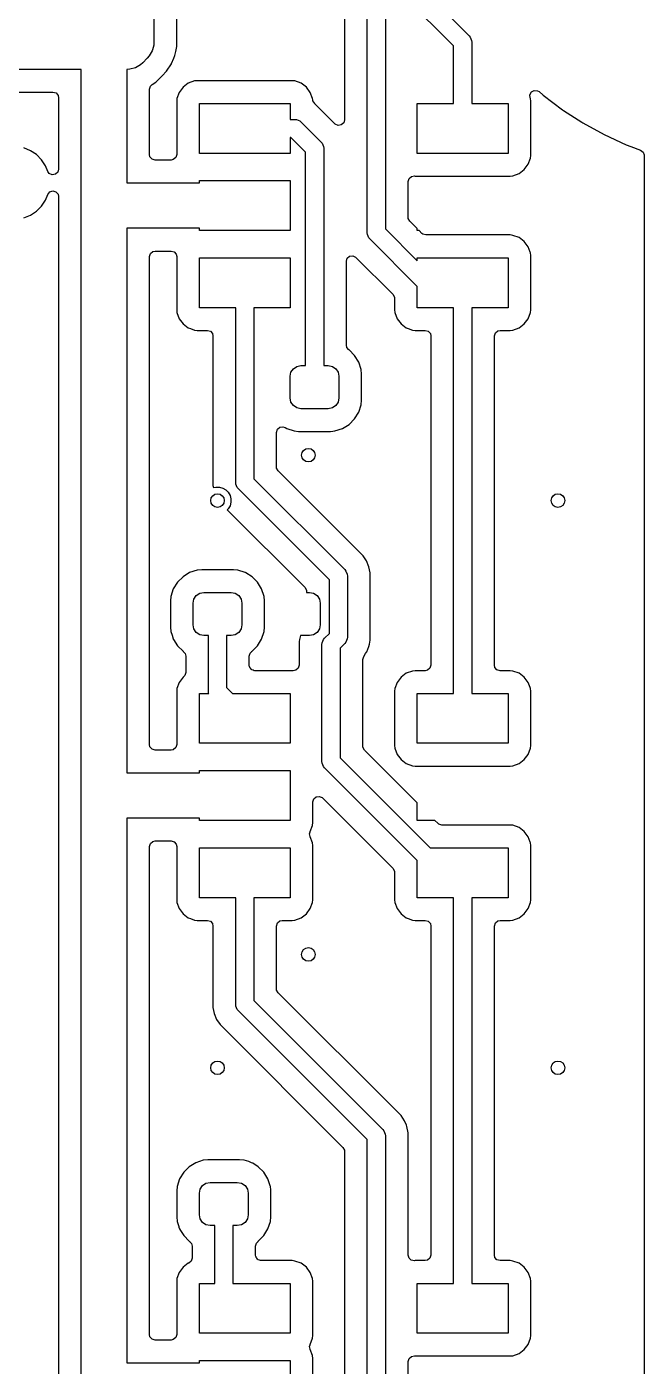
# Model space of a CAD drawing. Extents: x 4.07 to 6.96, y -6.23 to -1.21.
# Drawn here: x 6.252 to 6.787, y -4.983 to -3.821 of the extents above; entities that cross this region are included whole.
import ezdxf

# ---------------------------------------------------------------- set-up
doc = ezdxf.new("R2010")
doc.units = 0
doc.header["$MEASUREMENT"] = 0
doc.layers.add('BLACK', color=7, linetype='CONTINUOUS')

msp = doc.modelspace()

# ---------------------------------------------------------------- linework, layer by layer
at = {"layer": 'BLACK', "linetype": 'CONTINUOUS'}
for p, q in [((6.3622, -3.3465), (6.3622, -3.8346)), ((6.3819, -3.8308), (6.3819, -3.435)), ((6.5827, -3.7763), (6.6355, -3.8291)), ((6.622, -3.8379), (6.5692, -3.7851)), ((6.5472, -4), (6.5472, -3.7966)), ((6.563, -3.7933), (6.563, -3.9967)), ((6.5275, -3.8051), (6.5275, -3.902)), ((6.3819, -3.8385), (6.3819, -3.8308)), ((6.6355, -3.8291), (6.6365, -3.8303)), ((6.6365, -3.8303), (6.6376, -3.8331)), ((6.6376, -3.8331), (6.6378, -3.8346)), ((6.3607, -3.8422), (6.3581, -3.8466)), ((6.361, -3.8413), (6.3607, -3.8422)), ((6.362, -3.8372), (6.361, -3.8413)), ((6.3622, -3.8346), (6.362, -3.8372)), ((6.362, -3.8372), (6.362, -3.8372)), ((6.3795, -3.8484), (6.3804, -3.8461)), ((6.3804, -3.8461), (6.3811, -3.8427)), ((6.3811, -3.8427), (6.3819, -3.8385)), ((6.622, -3.8878), (6.622, -3.8379)), ((6.6378, -3.8346), (6.6378, -3.8878)), ((6.3461, -3.8568), (6.3412, -3.8581)), ((6.3506, -3.8542), (6.3461, -3.8568)), ((6.3525, -3.8525), (6.3506, -3.8542)), ((6.3506, -3.8542), (6.3506, -3.8542)), ((6.3564, -3.8486), (6.3525, -3.8525)), ((6.3581, -3.8466), (6.3564, -3.8486)), ((6.3581, -3.8466), (6.3581, -3.8466)), ((6.3731, -3.8598), (6.3774, -3.8533)), ((6.3774, -3.8533), (6.3775, -3.853)), ((6.3775, -3.853), (6.3795, -3.8484)), ((6.2992, -3.8583), (6.2402, -3.8583)), ((6.2992, -3.9764), (6.2992, -3.8583)), ((6.3412, -3.8581), (6.3386, -3.8583)), ((6.3386, -3.8583), (6.3386, -3.9567)), ((6.3412, -3.8581), (6.3412, -3.8581)), ((6.3605, -3.8713), (6.3637, -3.8692)), ((6.3637, -3.8692), (6.3692, -3.8637)), ((6.3692, -3.8637), (6.3731, -3.8598)), ((6.3692, -3.8637), (6.3692, -3.8637)), ((6.3973, -3.8683), (6.392, -3.8703)), ((6.3997, -3.8681), (6.3973, -3.8683)), ((6.4822, -3.8681), (6.3997, -3.8681)), ((6.3997, -3.8681), (6.3997, -3.8681)), ((6.4845, -3.8683), (6.4822, -3.8681)), ((6.4822, -3.8681), (6.4822, -3.8681)), ((6.4822, -3.8681), (6.4822, -3.8681)), ((6.4822, -3.8681), (6.4822, -3.8681)), ((6.4899, -3.8703), (6.4845, -3.8683)), ((6.4845, -3.8683), (6.4845, -3.8683)), ((6.2363, -3.878), (6.2746, -3.878)), ((6.2746, -3.878), (6.2773, -3.8787)), ((6.2773, -3.8787), (6.2791, -3.8808)), ((6.2791, -3.8808), (6.2795, -3.8829)), ((6.3583, -3.8754), (6.3591, -3.8728)), ((6.3583, -3.9321), (6.3583, -3.8754)), ((6.3591, -3.8728), (6.3605, -3.8713)), ((6.3841, -3.8783), (6.3821, -3.8836)), ((6.3875, -3.8737), (6.3841, -3.8783)), ((6.3841, -3.8783), (6.3841, -3.8783)), ((6.392, -3.8703), (6.3875, -3.8737)), ((6.3875, -3.8737), (6.3875, -3.8737)), ((6.392, -3.8703), (6.392, -3.8703)), ((6.4944, -3.8737), (6.4899, -3.8703)), ((6.4899, -3.8703), (6.4899, -3.8703)), ((6.4978, -3.8783), (6.4944, -3.8737)), ((6.4944, -3.8737), (6.4944, -3.8737)), ((6.4998, -3.8836), (6.4978, -3.8783)), ((6.4978, -3.8783), (6.4978, -3.8783)), ((6.6883, -3.8802), (6.6896, -3.8778)), ((6.6885, -3.8829), (6.6883, -3.8802)), ((6.6896, -3.8778), (6.692, -3.8765)), ((6.692, -3.8765), (6.6948, -3.8767)), ((6.6948, -3.8767), (6.6963, -3.8775)), ((6.6963, -3.8775), (6.6998, -3.8806)), ((6.6998, -3.8806), (6.7166, -3.8932)), ((6.2795, -3.8829), (6.2795, -3.9448)), ((6.382, -3.8847), (6.3819, -3.8859)), ((6.3819, -3.8859), (6.3819, -3.9091)), ((6.3821, -3.8836), (6.382, -3.8847)), ((6.4016, -3.9311), (6.4016, -3.8878)), ((6.4016, -3.8878), (6.4803, -3.8878)), ((6.4803, -3.8878), (6.4803, -3.9016)), ((6.4999, -3.8847), (6.4998, -3.8836)), ((6.5001, -3.8856), (6.4999, -3.8847)), ((6.5016, -3.8879), (6.5001, -3.8856)), ((6.5018, -3.888), (6.5016, -3.8879)), ((6.5192, -3.9054), (6.5018, -3.888)), ((6.5906, -3.9311), (6.5906, -3.8878)), ((6.5906, -3.8878), (6.622, -3.8878)), ((6.6378, -3.8878), (6.6693, -3.8878)), ((6.6693, -3.8878), (6.6693, -3.9311)), ((6.6887, -3.8836), (6.6885, -3.8829)), ((6.689, -3.8859), (6.6887, -3.8836)), ((6.689, -3.933), (6.689, -3.8859)), ((6.4803, -3.9016), (6.4842, -3.9016)), ((6.4842, -3.9016), (6.4857, -3.9017)), ((6.4857, -3.9017), (6.4886, -3.9029)), ((6.4886, -3.9029), (6.4898, -3.9039)), ((6.4898, -3.9039), (6.507, -3.9211)), ((6.5275, -3.902), (6.5268, -3.9046)), ((6.7166, -3.8932), (6.7166, -3.8932)), ((6.7166, -3.8932), (6.7166, -3.8932)), ((6.7166, -3.8932), (6.7174, -3.8938)), ((6.7174, -3.8938), (6.7334, -3.9041)), ((6.7334, -3.9041), (6.7342, -3.9046)), ((6.3819, -3.9091), (6.3819, -3.9321)), ((6.5195, -3.9057), (6.5192, -3.9054)), ((6.522, -3.9068), (6.5195, -3.9057)), ((6.5247, -3.9064), (6.522, -3.9068)), ((6.5268, -3.9046), (6.5247, -3.9064)), ((6.7342, -3.9046), (6.7342, -3.9046)), ((6.7342, -3.9046), (6.7526, -3.9148)), ((6.7526, -3.9148), (6.7526, -3.9148)), ((6.7526, -3.9148), (6.7717, -3.9236)), ((6.2551, -3.9288), (6.2494, -3.9264)), ((6.481, -3.9173), (6.4803, -3.9173)), ((6.4803, -3.9173), (6.4803, -3.9311)), ((6.4936, -3.93), (6.481, -3.9173)), ((6.507, -3.9211), (6.508, -3.9223)), ((6.508, -3.9223), (6.5092, -3.9252)), ((6.5092, -3.9252), (6.5094, -3.9267)), ((6.5094, -3.9267), (6.5094, -4.1152)), ((6.7717, -3.9236), (6.7759, -3.9252)), ((6.7759, -3.9252), (6.7842, -3.9283)), ((6.2602, -3.9322), (6.2551, -3.9288)), ((6.2551, -3.9288), (6.2551, -3.9288)), ((6.2646, -3.9366), (6.2602, -3.9322)), ((6.2602, -3.9322), (6.2602, -3.9322)), ((6.2681, -3.9418), (6.2646, -3.9366)), ((6.2646, -3.9366), (6.2646, -3.9366)), ((6.3587, -3.9341), (6.3583, -3.9321)), ((6.3605, -3.9362), (6.3587, -3.9341)), ((6.3632, -3.937), (6.3605, -3.9362)), ((6.377, -3.937), (6.3632, -3.937)), ((6.379, -3.9365), (6.377, -3.937)), ((6.3811, -3.9347), (6.379, -3.9365)), ((6.3819, -3.9321), (6.3811, -3.9347)), ((6.4803, -3.9311), (6.4016, -3.9311)), ((6.4936, -4.1152), (6.4936, -3.93)), ((6.6693, -3.9311), (6.5906, -3.9311)), ((6.6868, -3.9406), (6.6887, -3.9353)), ((6.6887, -3.9353), (6.689, -3.933)), ((6.7842, -3.9283), (6.7864, -3.93)), ((6.7864, -3.93), (6.7874, -3.9325)), ((6.7874, -3.9325), (6.7874, -3.9329)), ((6.7874, -3.9329), (6.7874, -5.6194)), ((6.2701, -3.9467), (6.2681, -3.9418)), ((6.2681, -3.9418), (6.2681, -3.9418)), ((6.2714, -3.9485), (6.2701, -3.9467)), ((6.2739, -3.9496), (6.2714, -3.9485)), ((6.2767, -3.9492), (6.2739, -3.9496)), ((6.2787, -3.9474), (6.2767, -3.9492)), ((6.2795, -3.9448), (6.2787, -3.9474)), ((6.5856, -3.9512), (6.5881, -3.9507)), ((6.5881, -3.9507), (6.5887, -3.9508)), ((6.6712, -3.9508), (6.6735, -3.9506)), ((6.6735, -3.9506), (6.6788, -3.9486)), ((6.6788, -3.9486), (6.6834, -3.9452)), ((6.6834, -3.9452), (6.6868, -3.9406)), ((6.3386, -3.9567), (6.4016, -3.9567)), ((6.4016, -3.9567), (6.4016, -3.9547)), ((6.4016, -3.9547), (6.4803, -3.9547)), ((6.4803, -3.9547), (6.4803, -3.998)), ((6.5827, -3.9556), (6.5835, -3.953)), ((6.5827, -3.9866), (6.5827, -3.9556)), ((6.5835, -3.953), (6.5856, -3.9512)), ((6.5887, -3.9508), (6.6712, -3.9508)), ((6.2646, -3.9768), (6.2681, -3.9716)), ((6.2681, -3.9716), (6.2701, -3.9667)), ((6.2701, -3.9667), (6.2718, -3.9646)), ((6.2718, -3.9646), (6.2745, -3.9637)), ((6.2745, -3.9637), (6.2771, -3.9644)), ((6.2771, -3.9644), (6.279, -3.9664)), ((6.279, -3.9664), (6.2795, -3.9686)), ((6.2795, -3.9686), (6.2795, -5.4935)), ((6.2494, -3.987), (6.2551, -3.9846)), ((6.2551, -3.9846), (6.2602, -3.9812)), ((6.2602, -3.9812), (6.2646, -3.9768)), ((6.2992, -4.4094), (6.2992, -3.9764)), ((6.4016, -3.9961), (6.3386, -3.9961)), ((6.3386, -3.9961), (6.3386, -4.4094)), ((6.4016, -3.998), (6.4016, -3.9961)), ((6.563, -3.9967), (6.5906, -4.0243)), ((6.5828, -3.9876), (6.5827, -3.9866)), ((6.5841, -3.99), (6.5828, -3.9876)), ((6.5906, -3.9964), (6.5841, -3.99)), ((6.5906, -3.998), (6.5906, -3.9964)), ((6.4803, -3.998), (6.4016, -3.998)), ((6.5474, -4.0015), (6.5472, -4)), ((6.5486, -4.0044), (6.5474, -4.0015)), ((6.5496, -4.0056), (6.5486, -4.0044)), ((6.5906, -4.0466), (6.5496, -4.0056)), ((6.5922, -3.998), (6.5906, -3.998)), ((6.5946, -4.0005), (6.5922, -3.998)), ((6.5955, -4.0012), (6.5946, -4.0005)), ((6.5981, -4.0019), (6.5955, -4.0012)), ((6.6712, -4.0019), (6.5981, -4.0019)), ((6.6735, -4.0022), (6.6712, -4.0019)), ((6.6712, -4.0019), (6.6712, -4.0019)), ((6.6712, -4.0019), (6.6712, -4.0019)), ((6.6712, -4.0019), (6.6712, -4.0019)), ((6.6788, -4.0042), (6.6735, -4.0022)), ((6.6735, -4.0022), (6.6735, -4.0022)), ((6.6834, -4.0076), (6.6788, -4.0042)), ((6.6788, -4.0042), (6.6788, -4.0042)), ((6.6868, -4.0121), (6.6834, -4.0076)), ((6.6834, -4.0076), (6.6834, -4.0076)), ((6.3583, -4.0206), (6.3591, -4.018)), ((6.3591, -4.018), (6.3611, -4.0162)), ((6.3611, -4.0162), (6.3632, -4.0158)), ((6.3632, -4.0158), (6.377, -4.0158)), ((6.377, -4.0158), (6.3796, -4.0165)), ((6.3796, -4.0165), (6.3814, -4.0186)), ((6.3814, -4.0186), (6.3819, -4.0206)), ((6.5298, -4.0221), (6.5319, -4.0203)), ((6.5319, -4.0203), (6.5346, -4.0199)), ((6.5346, -4.0199), (6.5371, -4.021)), ((6.6885, -4.0169), (6.6868, -4.0121)), ((6.6868, -4.0121), (6.6868, -4.0121)), ((6.6887, -4.0174), (6.6885, -4.0169)), ((6.689, -4.0198), (6.6887, -4.0174)), ((6.689, -4.0668), (6.689, -4.0198)), ((6.3583, -4.4439), (6.3583, -4.0206)), ((6.3819, -4.0206), (6.3819, -4.0668)), ((6.4016, -4.065), (6.4016, -4.0217)), ((6.4016, -4.0217), (6.4803, -4.0217)), ((6.4803, -4.0217), (6.4803, -4.065)), ((6.5291, -4.0247), (6.5298, -4.0221)), ((6.5291, -4.0974), (6.5291, -4.0247)), ((6.5371, -4.021), (6.5374, -4.0213)), ((6.5374, -4.0213), (6.5694, -4.0533)), ((6.5906, -4.0243), (6.5906, -4.0217)), ((6.5906, -4.0217), (6.6693, -4.0217)), ((6.6693, -4.0217), (6.6693, -4.065)), ((6.5694, -4.0533), (6.5707, -4.0557)), ((6.5906, -4.065), (6.5906, -4.0466)), ((6.3819, -4.0668), (6.3819, -4.0668)), ((6.3819, -4.0668), (6.3821, -4.0692)), ((6.4331, -4.065), (6.4016, -4.065)), ((6.4331, -4.2165), (6.4331, -4.065)), ((6.4803, -4.065), (6.4488, -4.065)), ((6.4488, -4.065), (6.4488, -4.2133)), ((6.5707, -4.0557), (6.5708, -4.0568)), ((6.5708, -4.0568), (6.5708, -4.0668)), ((6.5708, -4.0668), (6.5708, -4.0668)), ((6.5708, -4.0668), (6.5711, -4.0692)), ((6.622, -4.065), (6.5906, -4.065)), ((6.622, -4.3996), (6.622, -4.065)), ((6.6693, -4.065), (6.6378, -4.065)), ((6.6378, -4.065), (6.6378, -4.3996)), ((6.6887, -4.0692), (6.689, -4.0668)), ((6.3821, -4.0692), (6.3841, -4.0745)), ((6.3841, -4.0745), (6.3841, -4.0745)), ((6.3841, -4.0745), (6.3875, -4.079)), ((6.5711, -4.0692), (6.5731, -4.0745)), ((6.5731, -4.0745), (6.5731, -4.0745)), ((6.5731, -4.0745), (6.5765, -4.079)), ((6.6834, -4.079), (6.6868, -4.0745)), ((6.6868, -4.0745), (6.6887, -4.0692)), ((6.3875, -4.079), (6.3875, -4.079)), ((6.3875, -4.079), (6.392, -4.0824)), ((6.392, -4.0824), (6.392, -4.0824)), ((6.392, -4.0824), (6.3938, -4.0831)), ((6.3938, -4.0831), (6.3973, -4.0844)), ((6.3973, -4.0844), (6.3997, -4.0847)), ((6.3997, -4.0847), (6.4085, -4.0847)), ((6.4085, -4.0847), (6.4111, -4.0854)), ((6.4111, -4.0854), (6.4129, -4.0875)), ((6.4129, -4.0875), (6.4134, -4.0895)), ((6.4134, -4.0895), (6.4134, -4.2138)), ((6.5765, -4.079), (6.5765, -4.079)), ((6.5765, -4.079), (6.581, -4.0824)), ((6.581, -4.0824), (6.581, -4.0824)), ((6.581, -4.0824), (6.5828, -4.0831)), ((6.5828, -4.0831), (6.5863, -4.0844)), ((6.5863, -4.0844), (6.5887, -4.0847)), ((6.5887, -4.0847), (6.5975, -4.0847)), ((6.5975, -4.0847), (6.6001, -4.0854)), ((6.6001, -4.0854), (6.6019, -4.0875)), ((6.6019, -4.0875), (6.6023, -4.0895)), ((6.6023, -4.0895), (6.6023, -4.375)), ((6.6575, -4.0895), (6.6583, -4.0869)), ((6.6575, -4.375), (6.6575, -4.0895)), ((6.6583, -4.0869), (6.6604, -4.0851)), ((6.6604, -4.0851), (6.6624, -4.0847)), ((6.6624, -4.0847), (6.6712, -4.0847)), ((6.6712, -4.0847), (6.6735, -4.0844)), ((6.6712, -4.0847), (6.6712, -4.0847)), ((6.6735, -4.0844), (6.6788, -4.0824)), ((6.6788, -4.0824), (6.6834, -4.079)), ((6.5295, -4.0995), (6.5291, -4.0974)), ((6.5312, -4.1014), (6.5295, -4.0995)), ((6.5313, -4.1015), (6.5312, -4.1014)), ((6.5312, -4.1014), (6.5312, -4.1014)), ((6.5314, -4.1015), (6.5313, -4.1015)), ((6.5314, -4.1016), (6.5314, -4.1015)), ((6.5362, -4.1064), (6.5314, -4.1016)), ((6.5314, -4.1016), (6.5314, -4.1016)), ((6.5314, -4.1016), (6.5314, -4.1016)), ((6.5314, -4.1016), (6.5314, -4.1016)), ((6.5398, -4.1121), (6.5362, -4.1064)), ((6.5419, -4.1186), (6.5398, -4.1121)), ((6.4803, -4.1245), (6.481, -4.1209)), ((6.4803, -4.1432), (6.4803, -4.1245)), ((6.481, -4.1209), (6.4831, -4.1179)), ((6.4831, -4.1179), (6.4861, -4.1159)), ((6.4861, -4.1159), (6.4897, -4.1152)), ((6.4897, -4.1152), (6.4936, -4.1152)), ((6.5094, -4.1152), (6.5133, -4.1152)), ((6.5133, -4.1152), (6.5169, -4.1159)), ((6.5169, -4.1159), (6.5199, -4.1179)), ((6.5199, -4.1179), (6.5219, -4.1209)), ((6.5219, -4.1209), (6.5226, -4.1245)), ((6.5226, -4.1245), (6.5226, -4.1432)), ((6.5423, -4.1226), (6.5419, -4.1186)), ((6.5423, -4.1451), (6.5423, -4.1226)), ((6.481, -4.1468), (6.4803, -4.1432)), ((6.4831, -4.1498), (6.481, -4.1468)), ((6.5219, -4.1468), (6.5199, -4.1498)), ((6.5226, -4.1432), (6.5219, -4.1468)), ((6.5419, -4.1491), (6.5423, -4.1451)), ((6.4861, -4.1518), (6.4831, -4.1498)), ((6.4897, -4.1526), (6.4861, -4.1518)), ((6.5133, -4.1526), (6.4897, -4.1526)), ((6.5169, -4.1518), (6.5133, -4.1526)), ((6.5199, -4.1498), (6.5169, -4.1518)), ((6.5362, -4.1614), (6.5398, -4.1556)), ((6.5398, -4.1556), (6.5419, -4.1491)), ((6.4685, -4.1731), (6.4693, -4.1704)), ((6.4693, -4.1704), (6.4714, -4.1686)), ((6.4714, -4.1686), (6.4741, -4.1682)), ((6.4741, -4.1682), (6.476, -4.1689)), ((6.476, -4.1689), (6.4773, -4.1697)), ((6.4773, -4.1697), (6.4837, -4.1719)), ((6.5192, -4.1719), (6.5257, -4.1697)), ((6.5257, -4.1697), (6.5314, -4.1662)), ((6.5314, -4.1662), (6.5362, -4.1614)), ((6.4685, -4.2031), (6.4685, -4.1731)), ((6.4837, -4.1719), (6.4877, -4.1723)), ((6.4877, -4.1723), (6.5152, -4.1723)), ((6.5152, -4.1723), (6.5174, -4.172)), ((6.5152, -4.1723), (6.5152, -4.1723)), ((6.5152, -4.1723), (6.5152, -4.1723)), ((6.5174, -4.172), (6.5192, -4.1719)), ((6.4686, -4.2041), (6.4685, -4.2031)), ((6.47, -4.2065), (6.4686, -4.2041)), ((6.4134, -4.2138), (6.4134, -4.2193)), ((6.4332, -4.2181), (6.4331, -4.2165)), ((6.4488, -4.2133), (6.5278, -4.2922)), ((6.5436, -4.2802), (6.47, -4.2065)), ((6.4134, -4.2193), (6.4134, -4.2193)), ((6.4134, -4.2193), (6.4134, -4.2193)), ((6.4134, -4.2193), (6.4137, -4.2211)), ((6.4137, -4.2211), (6.4158, -4.2206)), ((6.4158, -4.2206), (6.4189, -4.2206)), ((6.4189, -4.2206), (6.4218, -4.2214)), ((6.4218, -4.2214), (6.4245, -4.2229)), ((6.4245, -4.2229), (6.4267, -4.2251)), ((6.4267, -4.2251), (6.4282, -4.2278)), ((6.4282, -4.2278), (6.429, -4.2307)), ((6.4344, -4.2209), (6.4332, -4.2181)), ((6.4354, -4.2221), (6.4344, -4.2209)), ((6.5143, -4.301), (6.4354, -4.2221)), ((6.4267, -4.2395), (6.4258, -4.2404)), ((6.4258, -4.2404), (6.4932, -4.3078)), ((6.4282, -4.2368), (6.4267, -4.2395)), ((6.429, -4.2338), (6.4282, -4.2368)), ((6.429, -4.2307), (6.429, -4.2338)), ((6.5466, -4.2847), (6.5436, -4.2802)), ((6.5487, -4.2897), (6.5466, -4.2847)), ((6.5466, -4.2847), (6.5466, -4.2847)), ((6.5466, -4.2847), (6.5466, -4.2847)), ((6.3874, -4.2984), (6.3826, -4.3032)), ((6.3931, -4.2948), (6.3874, -4.2984)), ((6.3996, -4.2927), (6.3931, -4.2948)), ((6.3931, -4.2948), (6.3931, -4.2948)), ((6.4036, -4.2923), (6.3996, -4.2927)), ((6.4311, -4.2923), (6.4036, -4.2923)), ((6.4036, -4.2923), (6.4036, -4.2923)), ((6.435, -4.2927), (6.4311, -4.2923)), ((6.4414, -4.2948), (6.435, -4.2927)), ((6.435, -4.2927), (6.435, -4.2927)), ((6.4415, -4.2948), (6.4414, -4.2948)), ((6.4418, -4.2951), (6.4415, -4.2948)), ((6.4415, -4.2948), (6.4415, -4.2948)), ((6.4473, -4.2984), (6.4418, -4.2951)), ((6.4521, -4.3032), (6.4473, -4.2984)), ((6.5278, -4.2922), (6.5287, -4.2934)), ((6.5287, -4.2934), (6.5299, -4.2962)), ((6.5299, -4.2962), (6.5301, -4.2978)), ((6.5301, -4.2978), (6.5301, -4.3507)), ((6.5498, -4.2951), (6.5487, -4.2897)), ((6.5487, -4.2897), (6.5487, -4.2897)), ((6.5487, -4.2897), (6.5487, -4.2897)), ((6.5498, -4.3534), (6.5498, -4.2951)), ((6.379, -4.309), (6.3769, -4.3154)), ((6.3826, -4.3032), (6.379, -4.309)), ((6.379, -4.309), (6.379, -4.309)), ((6.4556, -4.309), (6.4521, -4.3032)), ((6.4578, -4.3154), (6.4556, -4.309)), ((6.4932, -4.3078), (6.4945, -4.3102)), ((6.4945, -4.3102), (6.4946, -4.3112)), ((6.5143, -4.3475), (6.5143, -4.301)), ((6.3769, -4.3154), (6.3765, -4.3194)), ((6.3765, -4.3194), (6.3765, -4.342)), ((6.3769, -4.3154), (6.3769, -4.3154)), ((6.3769, -4.3154), (6.3769, -4.3154)), ((6.3962, -4.3214), (6.3969, -4.3178)), ((6.3962, -4.3401), (6.3962, -4.3214)), ((6.3969, -4.3178), (6.3989, -4.3147)), ((6.3989, -4.3147), (6.4019, -4.3127)), ((6.4019, -4.3127), (6.4055, -4.312)), ((6.4055, -4.312), (6.4291, -4.312)), ((6.4291, -4.312), (6.4327, -4.3127)), ((6.4327, -4.3127), (6.4357, -4.3147)), ((6.4357, -4.3147), (6.4378, -4.3178)), ((6.4378, -4.3178), (6.4385, -4.3214)), ((6.4385, -4.3214), (6.4385, -4.3401)), ((6.4582, -4.3194), (6.4578, -4.3154)), ((6.4582, -4.342), (6.4582, -4.3194)), ((6.4946, -4.3112), (6.4946, -4.312)), ((6.4946, -4.312), (6.497, -4.312)), ((6.497, -4.312), (6.5006, -4.3127)), ((6.5006, -4.3127), (6.5037, -4.3147)), ((6.5037, -4.3147), (6.5057, -4.3178)), ((6.5057, -4.3178), (6.5064, -4.3214)), ((6.5064, -4.3214), (6.5064, -4.3401)), ((6.3765, -4.342), (6.3765, -4.342)), ((6.3765, -4.342), (6.3769, -4.346)), ((6.3969, -4.3436), (6.3962, -4.3401)), ((6.3989, -4.3467), (6.3969, -4.3436)), ((6.4378, -4.3436), (6.4357, -4.3467)), ((6.4385, -4.3401), (6.4378, -4.3436)), ((6.4578, -4.346), (6.4582, -4.342)), ((6.5057, -4.3436), (6.5037, -4.3467)), ((6.5064, -4.3401), (6.5057, -4.3436)), ((6.3769, -4.346), (6.3779, -4.3491)), ((6.3779, -4.3491), (6.379, -4.3523)), ((6.379, -4.3523), (6.379, -4.3524)), ((6.379, -4.3524), (6.379, -4.3524)), ((6.379, -4.3524), (6.3792, -4.3528)), ((6.3792, -4.3528), (6.3826, -4.3582)), ((6.4019, -4.3487), (6.3989, -4.3467)), ((6.4055, -4.3494), (6.4019, -4.3487)), ((6.4094, -4.3494), (6.4055, -4.3494)), ((6.4094, -4.3976), (6.4094, -4.3494)), ((6.4291, -4.3494), (6.4252, -4.3494)), ((6.4252, -4.3494), (6.4252, -4.3944)), ((6.4327, -4.3487), (6.4291, -4.3494)), ((6.4357, -4.3467), (6.4327, -4.3487)), ((6.4521, -4.3582), (6.4556, -4.3524)), ((6.4556, -4.3524), (6.4578, -4.346)), ((6.4885, -4.3528), (6.4882, -4.3545)), ((6.4882, -4.3545), (6.4882, -4.3751)), ((6.4892, -4.3494), (6.4885, -4.3528)), ((6.4885, -4.3528), (6.4885, -4.3528)), ((6.497, -4.3494), (6.4892, -4.3494)), ((6.5006, -4.3487), (6.497, -4.3494)), ((6.5037, -4.3467), (6.5006, -4.3487)), ((6.5079, -4.3572), (6.508, -4.3556)), ((6.5079, -4.4587), (6.5079, -4.3572)), ((6.508, -4.3556), (6.5092, -4.3528)), ((6.5092, -4.3528), (6.5102, -4.3516)), ((6.5102, -4.3516), (6.5143, -4.3475)), ((6.5278, -4.3563), (6.5236, -4.3604)), ((6.5287, -4.3551), (6.5278, -4.3563)), ((6.5299, -4.3523), (6.5287, -4.3551)), ((6.5301, -4.3507), (6.5299, -4.3523)), ((6.5487, -4.3588), (6.5491, -4.357)), ((6.5491, -4.357), (6.5498, -4.3534)), ((6.3826, -4.3582), (6.3874, -4.363)), ((6.3874, -4.363), (6.3874, -4.363)), ((6.3874, -4.363), (6.3875, -4.3631)), ((6.3875, -4.3631), (6.3876, -4.3632)), ((6.3876, -4.3632), (6.3876, -4.3632)), ((6.3876, -4.3632), (6.3893, -4.3651)), ((6.3893, -4.3651), (6.3897, -4.3672)), ((6.3897, -4.3672), (6.3897, -4.3814)), ((6.4449, -4.3672), (6.4457, -4.3646)), ((6.4449, -4.375), (6.4449, -4.3672)), ((6.4457, -4.3646), (6.4471, -4.3632)), ((6.4471, -4.3632), (6.4472, -4.3631)), ((6.4471, -4.3632), (6.4471, -4.3632)), ((6.4472, -4.3631), (6.4472, -4.363)), ((6.4472, -4.363), (6.4473, -4.363)), ((6.4473, -4.363), (6.4521, -4.3582)), ((6.5236, -4.3604), (6.5236, -4.4554)), ((6.5433, -4.3702), (6.5441, -4.3676)), ((6.5441, -4.3675), (6.5458, -4.3651)), ((6.5441, -4.3676), (6.5441, -4.3675)), ((6.5458, -4.3651), (6.5466, -4.3638)), ((6.5466, -4.3638), (6.5468, -4.3634)), ((6.5468, -4.3634), (6.5487, -4.3588)), ((6.5487, -4.3588), (6.5487, -4.3588)), ((6.4451, -4.3764), (6.4449, -4.375)), ((6.4453, -4.3766), (6.4451, -4.3764)), ((6.4453, -4.377), (6.4453, -4.3766)), ((6.446, -4.3778), (6.4453, -4.377)), ((6.4466, -4.3787), (6.446, -4.3778)), ((6.4469, -4.3789), (6.4466, -4.3787)), ((6.4471, -4.3791), (6.4469, -4.3789)), ((6.4481, -4.3794), (6.4471, -4.3791)), ((6.4491, -4.3799), (6.4481, -4.3794)), ((6.4494, -4.3798), (6.4491, -4.3799)), ((6.4498, -4.3799), (6.4494, -4.3798)), ((6.4822, -4.3799), (6.4498, -4.3799)), ((6.4828, -4.38), (6.4822, -4.3799)), ((6.4822, -4.3799), (6.4822, -4.3799)), ((6.4853, -4.3795), (6.4828, -4.38)), ((6.4874, -4.3777), (6.4853, -4.3795)), ((6.4882, -4.3751), (6.4874, -4.3777)), ((6.5433, -4.4452), (6.5433, -4.3702)), ((6.5863, -4.3802), (6.581, -4.3821)), ((6.5887, -4.3799), (6.5863, -4.3802)), ((6.5975, -4.3799), (6.5887, -4.3799)), ((6.5887, -4.3799), (6.5887, -4.3799)), ((6.5995, -4.3795), (6.5975, -4.3799)), ((6.6016, -4.3777), (6.5995, -4.3795)), ((6.6023, -4.375), (6.6016, -4.3777)), ((6.6579, -4.377), (6.6575, -4.375)), ((6.6597, -4.3791), (6.6579, -4.377)), ((6.6624, -4.3799), (6.6597, -4.3791)), ((6.6712, -4.3799), (6.6624, -4.3799)), ((6.6735, -4.3802), (6.6712, -4.3799)), ((6.6712, -4.3799), (6.6712, -4.3799)), ((6.6712, -4.3799), (6.6712, -4.3799)), ((6.6712, -4.3799), (6.6712, -4.3799)), ((6.6788, -4.3821), (6.6735, -4.3802)), ((6.6735, -4.3802), (6.6735, -4.3802)), ((6.3841, -4.3901), (6.3821, -4.3954)), ((6.3875, -4.3855), (6.3841, -4.3901)), ((6.3841, -4.3901), (6.3841, -4.3901)), ((6.3878, -4.3853), (6.3875, -4.3855)), ((6.3875, -4.3855), (6.3875, -4.3855)), ((6.389, -4.384), (6.3878, -4.3853)), ((6.3897, -4.3814), (6.389, -4.384)), ((6.5731, -4.3901), (6.5711, -4.3954)), ((6.5765, -4.3855), (6.5731, -4.3901)), ((6.5731, -4.3901), (6.5731, -4.3901)), ((6.581, -4.3821), (6.5765, -4.3855)), ((6.5765, -4.3855), (6.5765, -4.3855)), ((6.581, -4.3821), (6.581, -4.3821)), ((6.6834, -4.3855), (6.6788, -4.3821)), ((6.6788, -4.3821), (6.6788, -4.3821)), ((6.6868, -4.3901), (6.6834, -4.3855)), ((6.6834, -4.3855), (6.6834, -4.3855)), ((6.6884, -4.3945), (6.6868, -4.3901)), ((6.6868, -4.3901), (6.6868, -4.3901)), ((6.3821, -4.3954), (6.3819, -4.3977)), ((6.3819, -4.3977), (6.3819, -4.3977)), ((6.3819, -4.3977), (6.3819, -4.3977)), ((6.3819, -4.3977), (6.3819, -4.4439)), ((6.4016, -4.4429), (6.4016, -4.3996)), ((6.4016, -4.3996), (6.4098, -4.3996)), ((6.4096, -4.3992), (6.4094, -4.3976)), ((6.4098, -4.3996), (6.4096, -4.3992)), ((6.4252, -4.3944), (6.4304, -4.3996)), ((6.4304, -4.3996), (6.4803, -4.3996)), ((6.4803, -4.3996), (6.4803, -4.4429)), ((6.5711, -4.3954), (6.5708, -4.3977)), ((6.5708, -4.3977), (6.5708, -4.3977)), ((6.5708, -4.3977), (6.5708, -4.3977)), ((6.5708, -4.3977), (6.5708, -4.4448)), ((6.5906, -4.4429), (6.5906, -4.3996)), ((6.5906, -4.3996), (6.622, -4.3996)), ((6.6378, -4.3996), (6.6693, -4.3996)), ((6.6693, -4.3996), (6.6693, -4.4429)), ((6.6887, -4.3954), (6.6884, -4.3945)), ((6.689, -4.3977), (6.6887, -4.3954)), ((6.689, -4.4448), (6.689, -4.3977)), ((6.2992, -4.4882), (6.2992, -4.4094)), ((6.3386, -4.4094), (6.3386, -4.4685)), ((6.3587, -4.4459), (6.3583, -4.4439)), ((6.3605, -4.448), (6.3587, -4.4459)), ((6.3632, -4.4488), (6.3605, -4.448)), ((6.377, -4.4488), (6.3632, -4.4488)), ((6.379, -4.4484), (6.377, -4.4488)), ((6.3811, -4.4466), (6.379, -4.4484)), ((6.3819, -4.4439), (6.3811, -4.4466)), ((6.4803, -4.4429), (6.4016, -4.4429)), ((6.5434, -4.4463), (6.5433, -4.4452)), ((6.5448, -4.4487), (6.5434, -4.4463)), ((6.5906, -4.4945), (6.5448, -4.4487)), ((6.5708, -4.4448), (6.5708, -4.4448)), ((6.5708, -4.4448), (6.5711, -4.4471)), ((6.5711, -4.4471), (6.5731, -4.4525)), ((6.6693, -4.4429), (6.5906, -4.4429)), ((6.6868, -4.4525), (6.6887, -4.4471)), ((6.6887, -4.4471), (6.689, -4.4448)), ((6.508, -4.4602), (6.5079, -4.4587)), ((6.5092, -4.463), (6.508, -4.4602)), ((6.5236, -4.4554), (6.6017, -4.5335)), ((6.5731, -4.4525), (6.5731, -4.4525)), ((6.5731, -4.4525), (6.5765, -4.457)), ((6.5765, -4.457), (6.5765, -4.457)), ((6.5765, -4.457), (6.581, -4.4604)), ((6.581, -4.4604), (6.581, -4.4604)), ((6.581, -4.4604), (6.5863, -4.4624)), ((6.6735, -4.4624), (6.6788, -4.4604)), ((6.6788, -4.4604), (6.6834, -4.457)), ((6.6834, -4.457), (6.6868, -4.4525)), ((6.3386, -4.4685), (6.4016, -4.4685)), ((6.4016, -4.4685), (6.4016, -4.4665)), ((6.4016, -4.4665), (6.4803, -4.4665)), ((6.4803, -4.4665), (6.4803, -4.5098)), ((6.5102, -4.4642), (6.5092, -4.463)), ((6.5906, -4.5446), (6.5102, -4.4642)), ((6.5863, -4.4624), (6.5863, -4.4624)), ((6.5863, -4.4624), (6.5866, -4.4624)), ((6.5866, -4.4624), (6.5887, -4.4626)), ((6.5887, -4.4626), (6.6712, -4.4626)), ((6.6712, -4.4626), (6.6735, -4.4624)), ((6.2992, -5), (6.2992, -4.4882)), ((6.5, -4.4937), (6.5008, -4.4911)), ((6.5, -4.5117), (6.5, -4.4937)), ((6.5008, -4.4911), (6.5029, -4.4893)), ((6.5029, -4.4893), (6.5056, -4.4889)), ((6.5056, -4.4889), (6.5081, -4.49)), ((6.5081, -4.49), (6.5084, -4.4903)), ((6.5084, -4.4903), (6.5694, -4.5513)), ((6.5906, -4.5098), (6.5906, -4.4945)), ((6.4016, -4.5079), (6.3386, -4.5079)), ((6.3386, -4.5079), (6.3386, -4.9803)), ((6.4016, -4.5098), (6.4016, -4.5079)), ((6.4803, -4.5098), (6.4016, -4.5098)), ((6.4972, -4.5213), (6.4977, -4.5197)), ((6.4977, -4.5197), (6.4978, -4.5194)), ((6.4977, -4.5197), (6.4977, -4.5197)), ((6.4978, -4.5194), (6.4998, -4.5141)), ((6.4978, -4.5194), (6.4978, -4.5194)), ((6.4998, -4.5141), (6.5, -4.5117)), ((6.6059, -4.5098), (6.5906, -4.5098)), ((6.6084, -4.5123), (6.6059, -4.5098)), ((6.6092, -4.513), (6.6084, -4.5123)), ((6.6119, -4.5138), (6.6092, -4.513)), ((6.6712, -4.5138), (6.6119, -4.5138)), ((6.6735, -4.514), (6.6712, -4.5138)), ((6.6712, -4.5138), (6.6712, -4.5138)), ((6.6712, -4.5138), (6.6712, -4.5138)), ((6.6712, -4.5138), (6.6712, -4.5138)), ((6.6788, -4.516), (6.6735, -4.514)), ((6.6735, -4.514), (6.6735, -4.514)), ((6.6834, -4.5194), (6.6788, -4.516)), ((6.6788, -4.516), (6.6788, -4.516)), ((6.6868, -4.5239), (6.6834, -4.5194)), ((6.6834, -4.5194), (6.6834, -4.5194)), ((6.3583, -4.5325), (6.3591, -4.5298)), ((6.3591, -4.5298), (6.3611, -4.528)), ((6.3611, -4.528), (6.3632, -4.5276)), ((6.3632, -4.5276), (6.377, -4.5276)), ((6.377, -4.5276), (6.3796, -4.5284)), ((6.3796, -4.5284), (6.3814, -4.5304)), ((6.3814, -4.5304), (6.3819, -4.5325)), ((6.4977, -4.5236), (6.4972, -4.5213)), ((6.4978, -4.5239), (6.4977, -4.5236)), ((6.4977, -4.5236), (6.4977, -4.5236)), ((6.4998, -4.5292), (6.4978, -4.5239)), ((6.4978, -4.5239), (6.4978, -4.5239)), ((6.5, -4.5316), (6.4998, -4.5292)), ((6.5, -4.5787), (6.5, -4.5316)), ((6.6885, -4.5287), (6.6868, -4.5239)), ((6.6868, -4.5239), (6.6868, -4.5239)), ((6.6887, -4.5292), (6.6885, -4.5287)), ((6.689, -4.5316), (6.6887, -4.5292)), ((6.689, -4.5787), (6.689, -4.5316)), ((6.3583, -4.9557), (6.3583, -4.5325)), ((6.3819, -4.5325), (6.3819, -4.5787)), ((6.4016, -4.5768), (6.4016, -4.5335)), ((6.4016, -4.5335), (6.4803, -4.5335)), ((6.4803, -4.5335), (6.4803, -4.5768)), ((6.6017, -4.5335), (6.6693, -4.5335)), ((6.6693, -4.5335), (6.6693, -4.5768)), ((6.5694, -4.5513), (6.5707, -4.5537)), ((6.5707, -4.5537), (6.5708, -4.5548)), ((6.5708, -4.5548), (6.5708, -4.5787)), ((6.5906, -4.5768), (6.5906, -4.5446)), ((6.4331, -4.5768), (6.4016, -4.5768)), ((6.4331, -4.6693), (6.4331, -4.5768)), ((6.4803, -4.5768), (6.4488, -4.5768)), ((6.4488, -4.5768), (6.4488, -4.666)), ((6.622, -4.5768), (6.5906, -4.5768)), ((6.622, -4.9114), (6.622, -4.5768)), ((6.6693, -4.5768), (6.6378, -4.5768)), ((6.6378, -4.5768), (6.6378, -4.9114)), ((6.3819, -4.5787), (6.3819, -4.5787)), ((6.3819, -4.5787), (6.3821, -4.581)), ((6.3821, -4.581), (6.3841, -4.5863)), ((6.3841, -4.5863), (6.3841, -4.5863)), ((6.3841, -4.5863), (6.3875, -4.5908)), ((6.4944, -4.5908), (6.4978, -4.5863)), ((6.4978, -4.5863), (6.4998, -4.581)), ((6.4998, -4.581), (6.5, -4.5787)), ((6.5708, -4.5787), (6.5708, -4.5787)), ((6.5708, -4.5787), (6.5711, -4.581)), ((6.5711, -4.581), (6.5731, -4.5863)), ((6.5731, -4.5863), (6.5731, -4.5863)), ((6.5731, -4.5863), (6.5765, -4.5908)), ((6.6834, -4.5908), (6.6868, -4.5863)), ((6.6868, -4.5863), (6.6887, -4.581)), ((6.6887, -4.581), (6.689, -4.5787)), ((6.3875, -4.5908), (6.3875, -4.5908)), ((6.3875, -4.5908), (6.392, -4.5942)), ((6.392, -4.5942), (6.392, -4.5942)), ((6.392, -4.5942), (6.3938, -4.5949)), ((6.3938, -4.5949), (6.3973, -4.5962)), ((6.3973, -4.5962), (6.3997, -4.5965)), ((6.3997, -4.5965), (6.4085, -4.5965)), ((6.4085, -4.5965), (6.4111, -4.5973)), ((6.4111, -4.5973), (6.4129, -4.5993)), ((6.4129, -4.5993), (6.4134, -4.6014)), ((6.4134, -4.6014), (6.4134, -4.6666)), ((6.4685, -4.6014), (6.4693, -4.5987)), ((6.4685, -4.6558), (6.4685, -4.6014)), ((6.4693, -4.5987), (6.4714, -4.5969)), ((6.4714, -4.5969), (6.4734, -4.5965)), ((6.4734, -4.5965), (6.4822, -4.5965)), ((6.4822, -4.5965), (6.4845, -4.5962)), ((6.4822, -4.5965), (6.4822, -4.5965)), ((6.4845, -4.5962), (6.4899, -4.5942)), ((6.4899, -4.5942), (6.4944, -4.5908)), ((6.5765, -4.5908), (6.5765, -4.5908)), ((6.5765, -4.5908), (6.581, -4.5942)), ((6.581, -4.5942), (6.581, -4.5942)), ((6.581, -4.5942), (6.5828, -4.5949)), ((6.5828, -4.5949), (6.5863, -4.5962)), ((6.5863, -4.5962), (6.5887, -4.5965)), ((6.5887, -4.5965), (6.5975, -4.5965)), ((6.5975, -4.5965), (6.6001, -4.5973)), ((6.6001, -4.5973), (6.6019, -4.5993)), ((6.6019, -4.5993), (6.6023, -4.6014)), ((6.6023, -4.6014), (6.6023, -4.8868)), ((6.6575, -4.6014), (6.6583, -4.5987)), ((6.6575, -4.8868), (6.6575, -4.6014)), ((6.6583, -4.5987), (6.6604, -4.5969)), ((6.6604, -4.5969), (6.6624, -4.5965)), ((6.6624, -4.5965), (6.6712, -4.5965)), ((6.6712, -4.5965), (6.6735, -4.5962)), ((6.6712, -4.5965), (6.6712, -4.5965)), ((6.6735, -4.5962), (6.6788, -4.5942)), ((6.6788, -4.5942), (6.6834, -4.5908)), ((6.4686, -4.6569), (6.4685, -4.6558)), ((6.47, -4.6593), (6.4686, -4.6569)), ((6.5727, -4.762), (6.47, -4.6593)), ((6.4134, -4.6666), (6.4134, -4.672)), ((6.4332, -4.6708), (6.4331, -4.6693)), ((6.4344, -4.6737), (6.4332, -4.6708)), ((6.4488, -4.666), (6.5607, -4.7779)), ((6.4134, -4.672), (6.4134, -4.672)), ((6.4134, -4.672), (6.4134, -4.672)), ((6.4134, -4.672), (6.4144, -4.6773)), ((6.4144, -4.6773), (6.4144, -4.6773)), ((6.4144, -4.6773), (6.4165, -4.6824)), ((6.4165, -4.6824), (6.4195, -4.6869)), ((6.4354, -4.6749), (6.4344, -4.6737)), ((6.5472, -4.7867), (6.4354, -4.6749)), ((6.4195, -4.6869), (6.4195, -4.6869)), ((6.4195, -4.6869), (6.5261, -4.7935)), ((6.5765, -4.7659), (6.5727, -4.762)), ((6.5796, -4.7704), (6.5765, -4.7659)), ((6.5765, -4.7659), (6.5765, -4.7659)), ((6.5811, -4.7742), (6.5796, -4.7704)), ((6.5796, -4.7704), (6.5796, -4.7704)), ((6.5816, -4.7754), (6.5811, -4.7742)), ((6.5827, -4.7807), (6.5816, -4.7754)), ((6.5816, -4.7754), (6.5816, -4.7754)), ((6.5816, -4.7754), (6.5816, -4.7754)), ((6.5472, -5.0098), (6.5472, -4.7867)), ((6.5607, -4.7779), (6.5617, -4.7791)), ((6.5617, -4.7791), (6.5628, -4.7819)), ((6.5628, -4.7819), (6.563, -4.7835)), ((6.563, -4.7835), (6.563, -5.0066)), ((6.5827, -4.8869), (6.5827, -4.7807)), ((6.5261, -4.7935), (6.5274, -4.7959)), ((6.5274, -4.7959), (6.5275, -4.7969)), ((6.5275, -4.7969), (6.5275, -5.0071)), ((6.3928, -4.8102), (6.388, -4.815)), ((6.3986, -4.8067), (6.3928, -4.8102)), ((6.405, -4.8045), (6.3986, -4.8067)), ((6.3986, -4.8067), (6.3986, -4.8067)), ((6.409, -4.8041), (6.405, -4.8045)), ((6.4365, -4.8041), (6.409, -4.8041)), ((6.409, -4.8041), (6.409, -4.8041)), ((6.4405, -4.8045), (6.4365, -4.8041)), ((6.4444, -4.8058), (6.4405, -4.8045)), ((6.4405, -4.8045), (6.4405, -4.8045)), ((6.4469, -4.8067), (6.4444, -4.8058)), ((6.4479, -4.8072), (6.4469, -4.8067)), ((6.4469, -4.8067), (6.4469, -4.8067)), ((6.4527, -4.8102), (6.4479, -4.8072)), ((6.4575, -4.815), (6.4527, -4.8102)), ((6.3844, -4.8208), (6.3823, -4.8273)), ((6.388, -4.815), (6.3844, -4.8208)), ((6.3844, -4.8208), (6.3844, -4.8208)), ((6.4611, -4.8208), (6.4575, -4.815)), ((6.463, -4.8267), (6.4611, -4.8208)), ((6.3823, -4.8273), (6.3819, -4.8312)), ((6.3819, -4.8312), (6.3819, -4.8538)), ((6.3823, -4.8273), (6.3823, -4.8273)), ((6.3823, -4.8273), (6.3823, -4.8273)), ((6.4016, -4.8332), (6.4023, -4.8296)), ((6.4016, -4.8519), (6.4016, -4.8332)), ((6.4023, -4.8296), (6.4043, -4.8266)), ((6.4043, -4.8266), (6.4073, -4.8245)), ((6.4073, -4.8245), (6.4109, -4.8238)), ((6.4109, -4.8238), (6.4345, -4.8238)), ((6.4345, -4.8238), (6.4381, -4.8245)), ((6.4381, -4.8245), (6.4412, -4.8266)), ((6.4412, -4.8266), (6.4432, -4.8296)), ((6.4432, -4.8296), (6.4439, -4.8332)), ((6.4439, -4.8332), (6.4439, -4.8519)), ((6.4632, -4.8273), (6.463, -4.8267)), ((6.4635, -4.8303), (6.4632, -4.8273)), ((6.4636, -4.8312), (6.4635, -4.8303)), ((6.4636, -4.8538), (6.4636, -4.8312)), ((6.3819, -4.8538), (6.3819, -4.8538)), ((6.3819, -4.8538), (6.3823, -4.8578)), ((6.4023, -4.8554), (6.4016, -4.8519)), ((6.4043, -4.8585), (6.4023, -4.8554)), ((6.4432, -4.8554), (6.4412, -4.8585)), ((6.4439, -4.8519), (6.4432, -4.8554)), ((6.4632, -4.8578), (6.4636, -4.8538)), ((6.3823, -4.8578), (6.3837, -4.8621)), ((6.3837, -4.8621), (6.3839, -4.8627)), ((6.3839, -4.8627), (6.3844, -4.8642)), ((6.3844, -4.8642), (6.3844, -4.8642)), ((6.3844, -4.8642), (6.3852, -4.8655)), ((6.3852, -4.8655), (6.388, -4.87)), ((6.4073, -4.8605), (6.4043, -4.8585)), ((6.4109, -4.8612), (6.4073, -4.8605)), ((6.4149, -4.8612), (6.4109, -4.8612)), ((6.4149, -4.9114), (6.4149, -4.8612)), ((6.4345, -4.8612), (6.4306, -4.8612)), ((6.4306, -4.8612), (6.4306, -4.9114)), ((6.4381, -4.8605), (6.4345, -4.8612)), ((6.4412, -4.8585), (6.4381, -4.8605)), ((6.4575, -4.87), (6.4611, -4.8642)), ((6.4611, -4.8642), (6.4632, -4.8578)), ((6.388, -4.87), (6.3928, -4.8748)), ((6.3928, -4.8748), (6.3928, -4.8749)), ((6.3928, -4.8749), (6.3929, -4.8749)), ((6.3929, -4.8749), (6.393, -4.875)), ((6.393, -4.875), (6.393, -4.875)), ((6.393, -4.875), (6.3947, -4.8769)), ((6.3947, -4.8769), (6.3952, -4.879)), ((6.3952, -4.879), (6.3952, -4.8894)), ((6.4503, -4.879), (6.4511, -4.8764)), ((6.4503, -4.8868), (6.4503, -4.879)), ((6.4511, -4.8764), (6.4525, -4.875)), ((6.4525, -4.875), (6.4526, -4.8749)), ((6.4525, -4.875), (6.4525, -4.875)), ((6.4526, -4.8749), (6.4527, -4.8748)), ((6.4526, -4.8749), (6.4526, -4.8749)), ((6.4527, -4.8748), (6.4575, -4.87)), ((6.3952, -4.8894), (6.3944, -4.892)), ((6.4505, -4.8882), (6.4503, -4.8868)), ((6.4507, -4.8884), (6.4505, -4.8882)), ((6.4508, -4.8889), (6.4507, -4.8884)), ((6.4514, -4.8896), (6.4508, -4.8889)), ((6.452, -4.8905), (6.4514, -4.8896)), ((6.4523, -4.8907), (6.452, -4.8905)), ((6.4526, -4.8909), (6.4523, -4.8907)), ((6.4536, -4.8912), (6.4526, -4.8909)), ((6.4545, -4.8917), (6.4536, -4.8912)), ((6.4549, -4.8916), (6.4545, -4.8917)), ((6.4552, -4.8917), (6.4549, -4.8916)), ((6.4822, -4.8917), (6.4552, -4.8917)), ((6.4845, -4.892), (6.4822, -4.8917)), ((6.4822, -4.8917), (6.4822, -4.8917)), ((6.4822, -4.8917), (6.4822, -4.8917)), ((6.4822, -4.8917), (6.4822, -4.8917)), ((6.4899, -4.8939), (6.4845, -4.892)), ((6.4845, -4.892), (6.4845, -4.892)), ((6.5834, -4.8894), (6.5827, -4.8869)), ((6.5854, -4.8913), (6.5834, -4.8894)), ((6.5881, -4.8918), (6.5854, -4.8913)), ((6.5887, -4.8917), (6.5881, -4.8918)), ((6.5975, -4.8917), (6.5887, -4.8917)), ((6.5887, -4.8917), (6.5887, -4.8917)), ((6.5995, -4.8913), (6.5975, -4.8917)), ((6.6016, -4.8895), (6.5995, -4.8913)), ((6.6023, -4.8868), (6.6016, -4.8895)), ((6.6579, -4.8889), (6.6575, -4.8868)), ((6.6597, -4.8909), (6.6579, -4.8889)), ((6.6624, -4.8917), (6.6597, -4.8909)), ((6.6712, -4.8917), (6.6624, -4.8917)), ((6.6735, -4.892), (6.6712, -4.8917)), ((6.6712, -4.8917), (6.6712, -4.8917)), ((6.6712, -4.8917), (6.6712, -4.8917)), ((6.6712, -4.8917), (6.6712, -4.8917)), ((6.6788, -4.8939), (6.6735, -4.892)), ((6.6735, -4.892), (6.6735, -4.892)), ((6.3841, -4.9019), (6.3821, -4.9072)), ((6.3875, -4.8973), (6.3841, -4.9019)), ((6.3841, -4.9019), (6.3841, -4.9019)), ((6.392, -4.8939), (6.3875, -4.8973)), ((6.3875, -4.8973), (6.3875, -4.8973)), ((6.3921, -4.8939), (6.392, -4.8939)), ((6.3923, -4.8938), (6.3921, -4.8939)), ((6.3944, -4.892), (6.3923, -4.8938)), ((6.4944, -4.8973), (6.4899, -4.8939)), ((6.4899, -4.8939), (6.4899, -4.8939)), ((6.4978, -4.9019), (6.4944, -4.8973)), ((6.4944, -4.8973), (6.4944, -4.8973)), ((6.4998, -4.9072), (6.4978, -4.9019)), ((6.4978, -4.9019), (6.4978, -4.9019)), ((6.4978, -4.9019), (6.4978, -4.9019)), ((6.6834, -4.8973), (6.6788, -4.8939)), ((6.6788, -4.8939), (6.6788, -4.8939)), ((6.6868, -4.9019), (6.6834, -4.8973)), ((6.6834, -4.8973), (6.6834, -4.8973)), ((6.6887, -4.9072), (6.6868, -4.9019)), ((6.6868, -4.9019), (6.6868, -4.9019)), ((6.6868, -4.9019), (6.6868, -4.9019)), ((6.3821, -4.9072), (6.3819, -4.9093)), ((6.3819, -4.9093), (6.3819, -4.9095)), ((6.3819, -4.9095), (6.3819, -4.9095)), ((6.3819, -4.9095), (6.3819, -4.9557)), ((6.4016, -4.9547), (6.4016, -4.9114)), ((6.4016, -4.9114), (6.4149, -4.9114)), ((6.4306, -4.9114), (6.4803, -4.9114)), ((6.4803, -4.9114), (6.4803, -4.9547)), ((6.5, -4.9095), (6.4998, -4.9072)), ((6.5, -4.9566), (6.5, -4.9095)), ((6.5906, -4.9547), (6.5906, -4.9114)), ((6.5906, -4.9114), (6.622, -4.9114)), ((6.6378, -4.9114), (6.6693, -4.9114)), ((6.6693, -4.9114), (6.6693, -4.9547)), ((6.689, -4.9095), (6.6887, -4.9072)), ((6.689, -4.9566), (6.689, -4.9095)), ((6.3587, -4.9578), (6.3583, -4.9557)), ((6.3605, -4.9598), (6.3587, -4.9578)), ((6.3632, -4.9606), (6.3605, -4.9598)), ((6.377, -4.9606), (6.3632, -4.9606)), ((6.379, -4.9602), (6.377, -4.9606)), ((6.3811, -4.9584), (6.379, -4.9602)), ((6.3819, -4.9557), (6.3811, -4.9584)), ((6.4803, -4.9547), (6.4016, -4.9547)), ((6.4978, -4.9643), (6.4998, -4.959)), ((6.4998, -4.959), (6.5, -4.9566)), ((6.6693, -4.9547), (6.5906, -4.9547)), ((6.6868, -4.9643), (6.6887, -4.959)), ((6.6887, -4.959), (6.689, -4.9566)), ((6.4972, -4.9662), (6.4977, -4.9646)), ((6.4977, -4.9685), (6.4972, -4.9662)), ((6.4977, -4.9646), (6.4978, -4.9643)), ((6.4977, -4.9646), (6.4977, -4.9646)), ((6.4978, -4.9688), (6.4977, -4.9685)), ((6.4977, -4.9685), (6.4977, -4.9685)), ((6.4978, -4.9643), (6.4978, -4.9643)), ((6.4998, -4.9741), (6.4978, -4.9688)), ((6.4978, -4.9688), (6.4978, -4.9688)), ((6.6735, -4.9742), (6.6788, -4.9722)), ((6.6788, -4.9722), (6.6834, -4.9688)), ((6.6834, -4.9688), (6.6868, -4.9643)), ((6.3386, -4.9803), (6.4016, -4.9803)), ((6.4016, -4.9803), (6.4016, -4.9783)), ((6.4016, -4.9783), (6.4803, -4.9783)), ((6.4803, -4.9783), (6.4803, -5.0217)), ((6.5, -4.9765), (6.4998, -4.9741)), ((6.5, -5.0235), (6.5, -4.9765)), ((6.5827, -4.9792), (6.5835, -4.9766)), ((6.5827, -4.9964), (6.5827, -4.9792)), ((6.5835, -4.9766), (6.5856, -4.9748)), ((6.5856, -4.9748), (6.5881, -4.9744)), ((6.5881, -4.9744), (6.5887, -4.9744)), ((6.5887, -4.9744), (6.6712, -4.9744)), ((6.6712, -4.9744), (6.6735, -4.9742))]:
    msp.add_line(p, q, dxfattribs=at)
at = {"layer": 'BLACK'}
for centre in [(6.4961, -4.1929), (6.4173, -4.2323), (6.7126, -4.2323), (6.4961, -4.626), (6.4173, -4.7244), (6.7126, -4.7244)]:
    msp.add_circle(centre, 0.00591, dxfattribs=at)
at = {"layer": 'WHITE'}
for centre in [(6.4961, -4.1929), (6.4173, -4.2323), (6.7126, -4.2323), (6.4961, -4.626), (6.4173, -4.7244), (6.7126, -4.7244)]:
    msp.add_circle(centre, 0.00591, dxfattribs=at)

doc.saveas('drawing.dxf')
